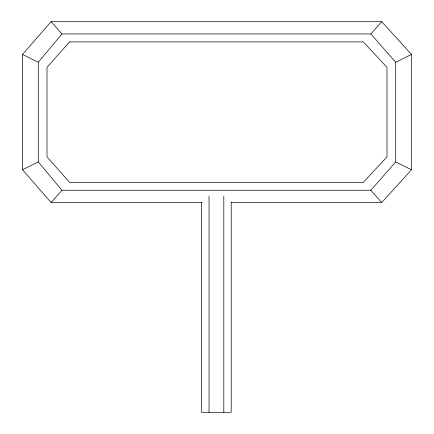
<?xml version="1.0" encoding="UTF-8"?>
<svg xmlns="http://www.w3.org/2000/svg" width="434" height="434" viewBox="0 0 434 434"><rect width="100%" height="100%" fill="white"/><g stroke="black" fill="none" stroke-linecap="round" stroke-linejoin="round"><path stroke-width="0.65" d="M381.736 202.515L370.842 190.266L61.959 190.266L38.284 161.942L38.284 62.268L61.959 33.95L370.842 33.95L381.736 21.7L411.486 54.462L411.486 169.754L381.736 202.515L231.306 202.515M202.173 202.515L51.071 202.515L22.514 169.754L22.514 54.462L51.071 21.7L381.736 21.7M370.842 190.266L395.716 161.942L395.716 62.274L370.842 33.95M51.071 202.515L61.959 190.266M22.514 169.754L38.284 161.942M395.716 62.274L411.486 54.462M395.716 161.942L411.486 169.754M22.514 54.462L38.284 62.268M51.071 21.7L61.959 33.95M231.197 202.092L231.197 412.3L201.653 412.3L201.653 202.092M223.808 196L223.808 412.3M209.042 196L209.042 412.3M69.527 41.897L47.008 67.341L47.008 156.875L69.527 182.318L363.334 182.318L386.992 156.875L386.992 67.341L363.334 41.897L69.527 41.897"/></g></svg>
